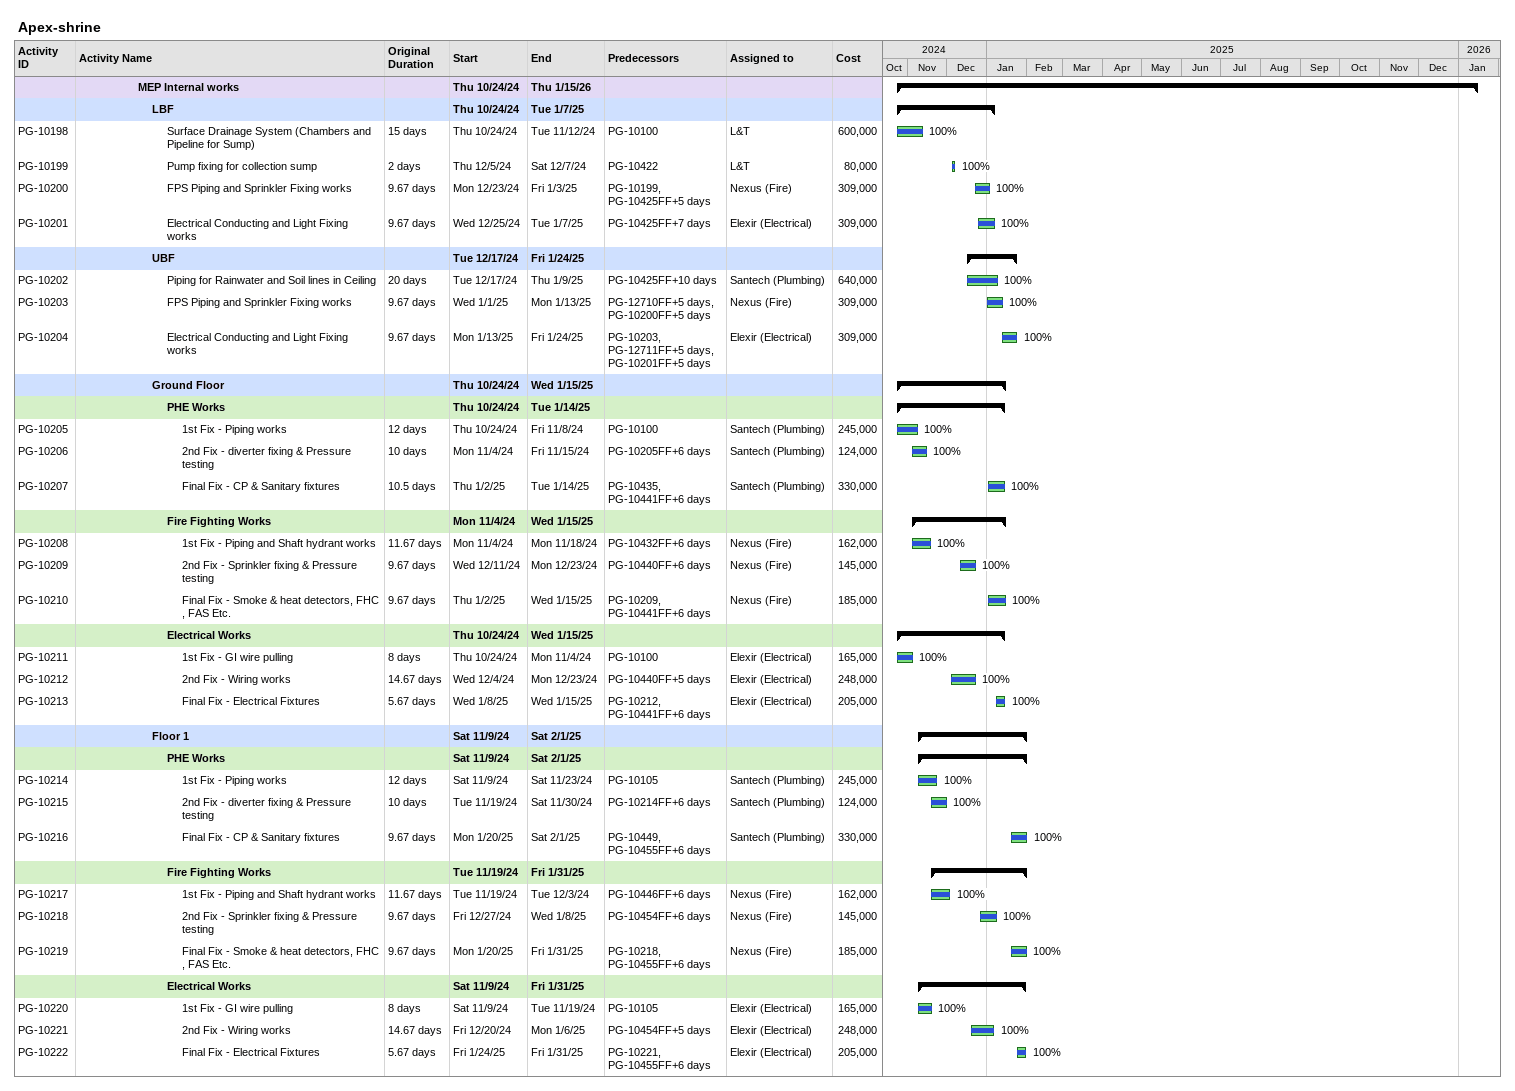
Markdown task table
Apex-shrine

| ID | Level | Task | Original duration | Start | Finish | Predecessors | Resources | % complete | Cost |
|---|---|---|---|---|---|---|---|---|---|
|  | 5 | **MEP Internal works** |  | 2024-10-24 | 2026-01-15 |  |  |  |  |
|  | 6 | **LBF** |  | 2024-10-24 | 2025-01-07 |  |  |  |  |
| PG-10198 | 7 | Surface Drainage System (Chambers and Pipeline for Sump) | 15d | 2024-10-24 | 2024-11-12 | PG-10100 | L&T | 100 | 600000 |
| PG-10199 | 7 | Pump fixing for collection sump | 2d | 2024-12-05 | 2024-12-07 | PG-10422 | L&T | 100 | 80000 |
| PG-10200 | 7 | FPS Piping and Sprinkler Fixing works | 9.67d | 2024-12-23 | 2025-01-03 | PG-10199, PG-10425FF+5d | Nexus (Fire) | 100 | 309000 |
| PG-10201 | 7 | Electrical Conducting and Light Fixing works | 9.67d | 2024-12-25 | 2025-01-07 | PG-10425FF+7d | Elexir (Electrical) | 100 | 309000 |
|  | 6 | **UBF** |  | 2024-12-17 | 2025-01-24 |  |  |  |  |
| PG-10202 | 7 | Piping for Rainwater and Soil lines in Ceiling | 20d | 2024-12-17 | 2025-01-09 | PG-10425FF+10d | Santech (Plumbing) | 100 | 640000 |
| PG-10203 | 7 | FPS Piping and Sprinkler Fixing works | 9.67d | 2025-01-01 | 2025-01-13 | PG-12710FF+5d, PG-10200FF+5d | Nexus (Fire) | 100 | 309000 |
| PG-10204 | 7 | Electrical Conducting and Light Fixing works | 9.67d | 2025-01-13 | 2025-01-24 | PG-10203, PG-12711FF+5d, PG-10201FF+5d | Elexir (Electrical) | 100 | 309000 |
|  | 6 | **Ground Floor** |  | 2024-10-24 | 2025-01-15 |  |  |  |  |
|  | 7 | **PHE Works** |  | 2024-10-24 | 2025-01-14 |  |  |  |  |
| PG-10205 | 8 | 1st Fix - Piping works | 12d | 2024-10-24 | 2024-11-08 | PG-10100 | Santech (Plumbing) | 100 | 245000 |
| PG-10206 | 8 | 2nd Fix - diverter fixing & Pressure testing | 10d | 2024-11-04 | 2024-11-15 | PG-10205FF+6d | Santech (Plumbing) | 100 | 124000 |
| PG-10207 | 8 | Final Fix - CP & Sanitary fixtures | 10.5d | 2025-01-02 | 2025-01-14 | PG-10435, PG-10441FF+6d | Santech (Plumbing) | 100 | 330000 |
|  | 7 | **Fire Fighting Works** |  | 2024-11-04 | 2025-01-15 |  |  |  |  |
| PG-10208 | 8 | 1st Fix - Piping and Shaft hydrant works | 11.67d | 2024-11-04 | 2024-11-18 | PG-10432FF+6d | Nexus (Fire) | 100 | 162000 |
| PG-10209 | 8 | 2nd Fix - Sprinkler fixing & Pressure testing | 9.67d | 2024-12-11 | 2024-12-23 | PG-10440FF+6d | Nexus (Fire) | 100 | 145000 |
| PG-10210 | 8 | Final Fix - Smoke & heat detectors, FHC , FAS Etc. | 9.67d | 2025-01-02 | 2025-01-15 | PG-10209, PG-10441FF+6d | Nexus (Fire) | 100 | 185000 |
|  | 7 | **Electrical Works** |  | 2024-10-24 | 2025-01-15 |  |  |  |  |
| PG-10211 | 8 | 1st Fix - GI wire pulling | 8d | 2024-10-24 | 2024-11-04 | PG-10100 | Elexir (Electrical) | 100 | 165000 |
| PG-10212 | 8 | 2nd Fix - Wiring works | 14.67d | 2024-12-04 | 2024-12-23 | PG-10440FF+5d | Elexir (Electrical) | 100 | 248000 |
| PG-10213 | 8 | Final Fix - Electrical Fixtures | 5.67d | 2025-01-08 | 2025-01-15 | PG-10212, PG-10441FF+6d | Elexir (Electrical) | 100 | 205000 |
|  | 6 | **Floor 1** |  | 2024-11-09 | 2025-02-01 |  |  |  |  |
|  | 7 | **PHE Works** |  | 2024-11-09 | 2025-02-01 |  |  |  |  |
| PG-10214 | 8 | 1st Fix - Piping works | 12d | 2024-11-09 | 2024-11-23 | PG-10105 | Santech (Plumbing) | 100 | 245000 |
| PG-10215 | 8 | 2nd Fix - diverter fixing & Pressure testing | 10d | 2024-11-19 | 2024-11-30 | PG-10214FF+6d | Santech (Plumbing) | 100 | 124000 |
| PG-10216 | 8 | Final Fix - CP & Sanitary fixtures | 9.67d | 2025-01-20 | 2025-02-01 | PG-10449, PG-10455FF+6d | Santech (Plumbing) | 100 | 330000 |
|  | 7 | **Fire Fighting Works** |  | 2024-11-19 | 2025-01-31 |  |  |  |  |
| PG-10217 | 8 | 1st Fix - Piping and Shaft hydrant works | 11.67d | 2024-11-19 | 2024-12-03 | PG-10446FF+6d | Nexus (Fire) | 100 | 162000 |
| PG-10218 | 8 | 2nd Fix - Sprinkler fixing & Pressure testing | 9.67d | 2024-12-27 | 2025-01-08 | PG-10454FF+6d | Nexus (Fire) | 100 | 145000 |
| PG-10219 | 8 | Final Fix - Smoke & heat detectors, FHC , FAS Etc. | 9.67d | 2025-01-20 | 2025-01-31 | PG-10218, PG-10455FF+6d | Nexus (Fire) | 100 | 185000 |
|  | 7 | **Electrical Works** |  | 2024-11-09 | 2025-01-31 |  |  |  |  |
| PG-10220 | 8 | 1st Fix - GI wire pulling | 8d | 2024-11-09 | 2024-11-19 | PG-10105 | Elexir (Electrical) | 100 | 165000 |
| PG-10221 | 8 | 2nd Fix - Wiring works | 14.67d | 2024-12-20 | 2025-01-06 | PG-10454FF+5d | Elexir (Electrical) | 100 | 248000 |
| PG-10222 | 8 | Final Fix - Electrical Fixtures | 5.67d | 2025-01-24 | 2025-01-31 | PG-10221, PG-10455FF+6d | Elexir (Electrical) | 100 | 205000 |
